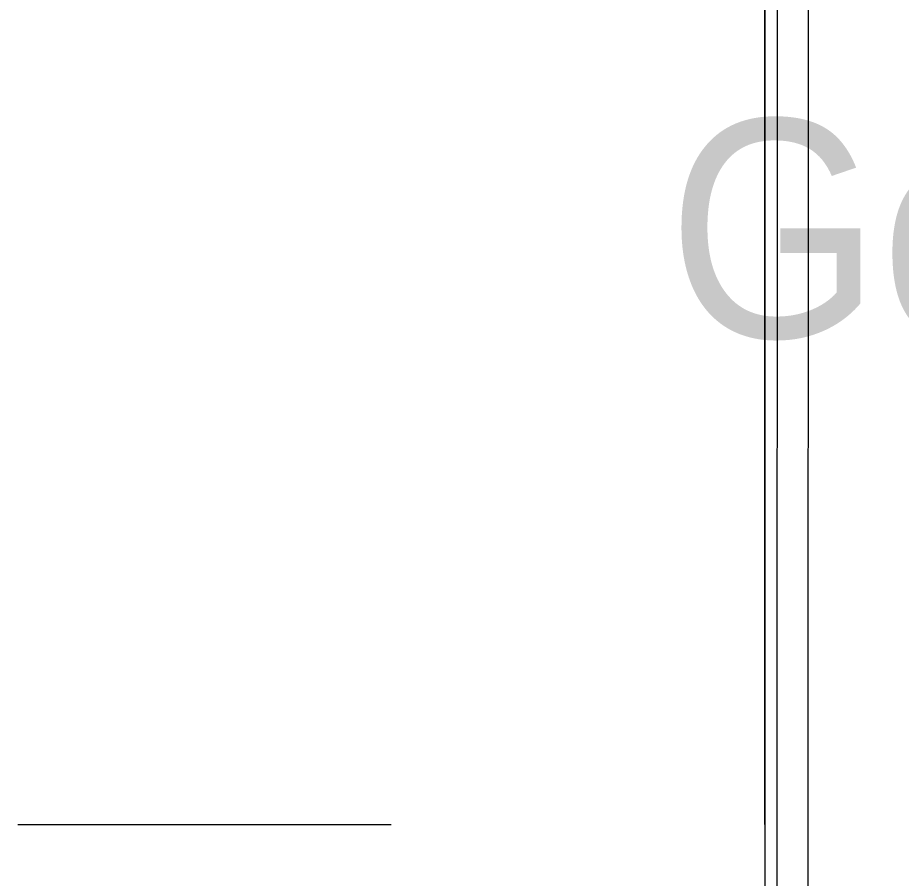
# Model space of a CAD drawing. Header units: metres. Extents: x -0.64 to 0.89, y -0.01 to 0.61.
# Drawn here: x 0.27314 to 0.28734, y 0.54418 to 0.558 of the extents above; entities that cross this region are included whole.
import ezdxf
from ezdxf.xclip import XClip

# ---------------------------------------------------------------- set-up
doc = ezdxf.new("R2010")
doc.units = ezdxf.units.M
doc.header["$MEASUREMENT"] = 0
doc.header["$XCLIPFRAME"] = 0
doc.linetypes.add('Strich 2', pattern=[0.002822, 0.001411, -0.001411])
for name, color, linetype in [('011_Stift 1.Grau', 7, 'Continuous'), ('015 Innenwände', 7, 'Continuous'), ('020 Stützen', 7, 'Continuous'), ('120 Bemassungen Detail', 7, 'Continuous')]:
    doc.layers.add(name, color=color, linetype=linetype)
doc.styles.add('ERSTELLTER_STIL_5', font='Arial.ttf', dxfattribs={"width": 0.9})

# ---------------------------------------------------------------- blocks, each defined once
blk = doc.blocks.new('Zeichnung_4_3', base_point=(-3.23142, 0.525045))
at = {"layer": '011_Stift 1.Grau', "color": 7, "linetype": 'Strich 2', "lineweight": 13, "ltscale": 1000}
for p, q in [((0.285342, 0.574043), (0.285332, 0.523843)), ((0.285842, 0.574043), (0.285832, 0.523843))]:
    blk.add_line(p, q, dxfattribs=at)
at = {"layer": '015 Innenwände', "color": 7, "linetype": 'Continuous', "lineweight": 20, "ltscale": 1000}
blk.add_line((0.285142, 0.574043), (0.285142, 0.524311), dxfattribs=at)
at = {"layer": '020 Stützen', "color": 7, "linetype": 'Continuous', "lineweight": 13, "ltscale": 1000}
blk.add_line((0.285142, 0.545045), (0.285142, 0.570546), dxfattribs=at)
at = {"layer": '020 Stützen', "color": 7, "linetype": 'Continuous', "lineweight": 20, "ltscale": 1000}
blk.add_line((0.273142, 0.545045), (0.279142, 0.545045), dxfattribs=at)
at = {"layer": '120 Bemassungen Detail', "color": 7, "linetype": 'Continuous', "lineweight": 13, "insert": (0.283583, 0.552816), "char_height": 0.0035, "attachment_point": 7, "style": 'ERSTELLTER_STIL_5'}
blk.add_mtext('\\A1;{\\pql;\\fArial|b0|i0|c0|p0;\\W0.900000;Ged. Terrasse}', dxfattribs=at)

msp = doc.modelspace()

# ---------------------------------------------------------------- block references
at = {"layer": '011_Stift 1.Grau', "color": 7, "linetype": 'Continuous', "lineweight": 13, "ltscale": 1000}
ref = msp.add_blockref('Zeichnung_4_3', (-3.23142, 0.525045), dxfattribs=at)
XClip(ref).set_block_clipping_path([(0.2415876712, 0.4461899202), (0.383283947, 0.5888474518)])

doc.saveas('drawing.dxf')
